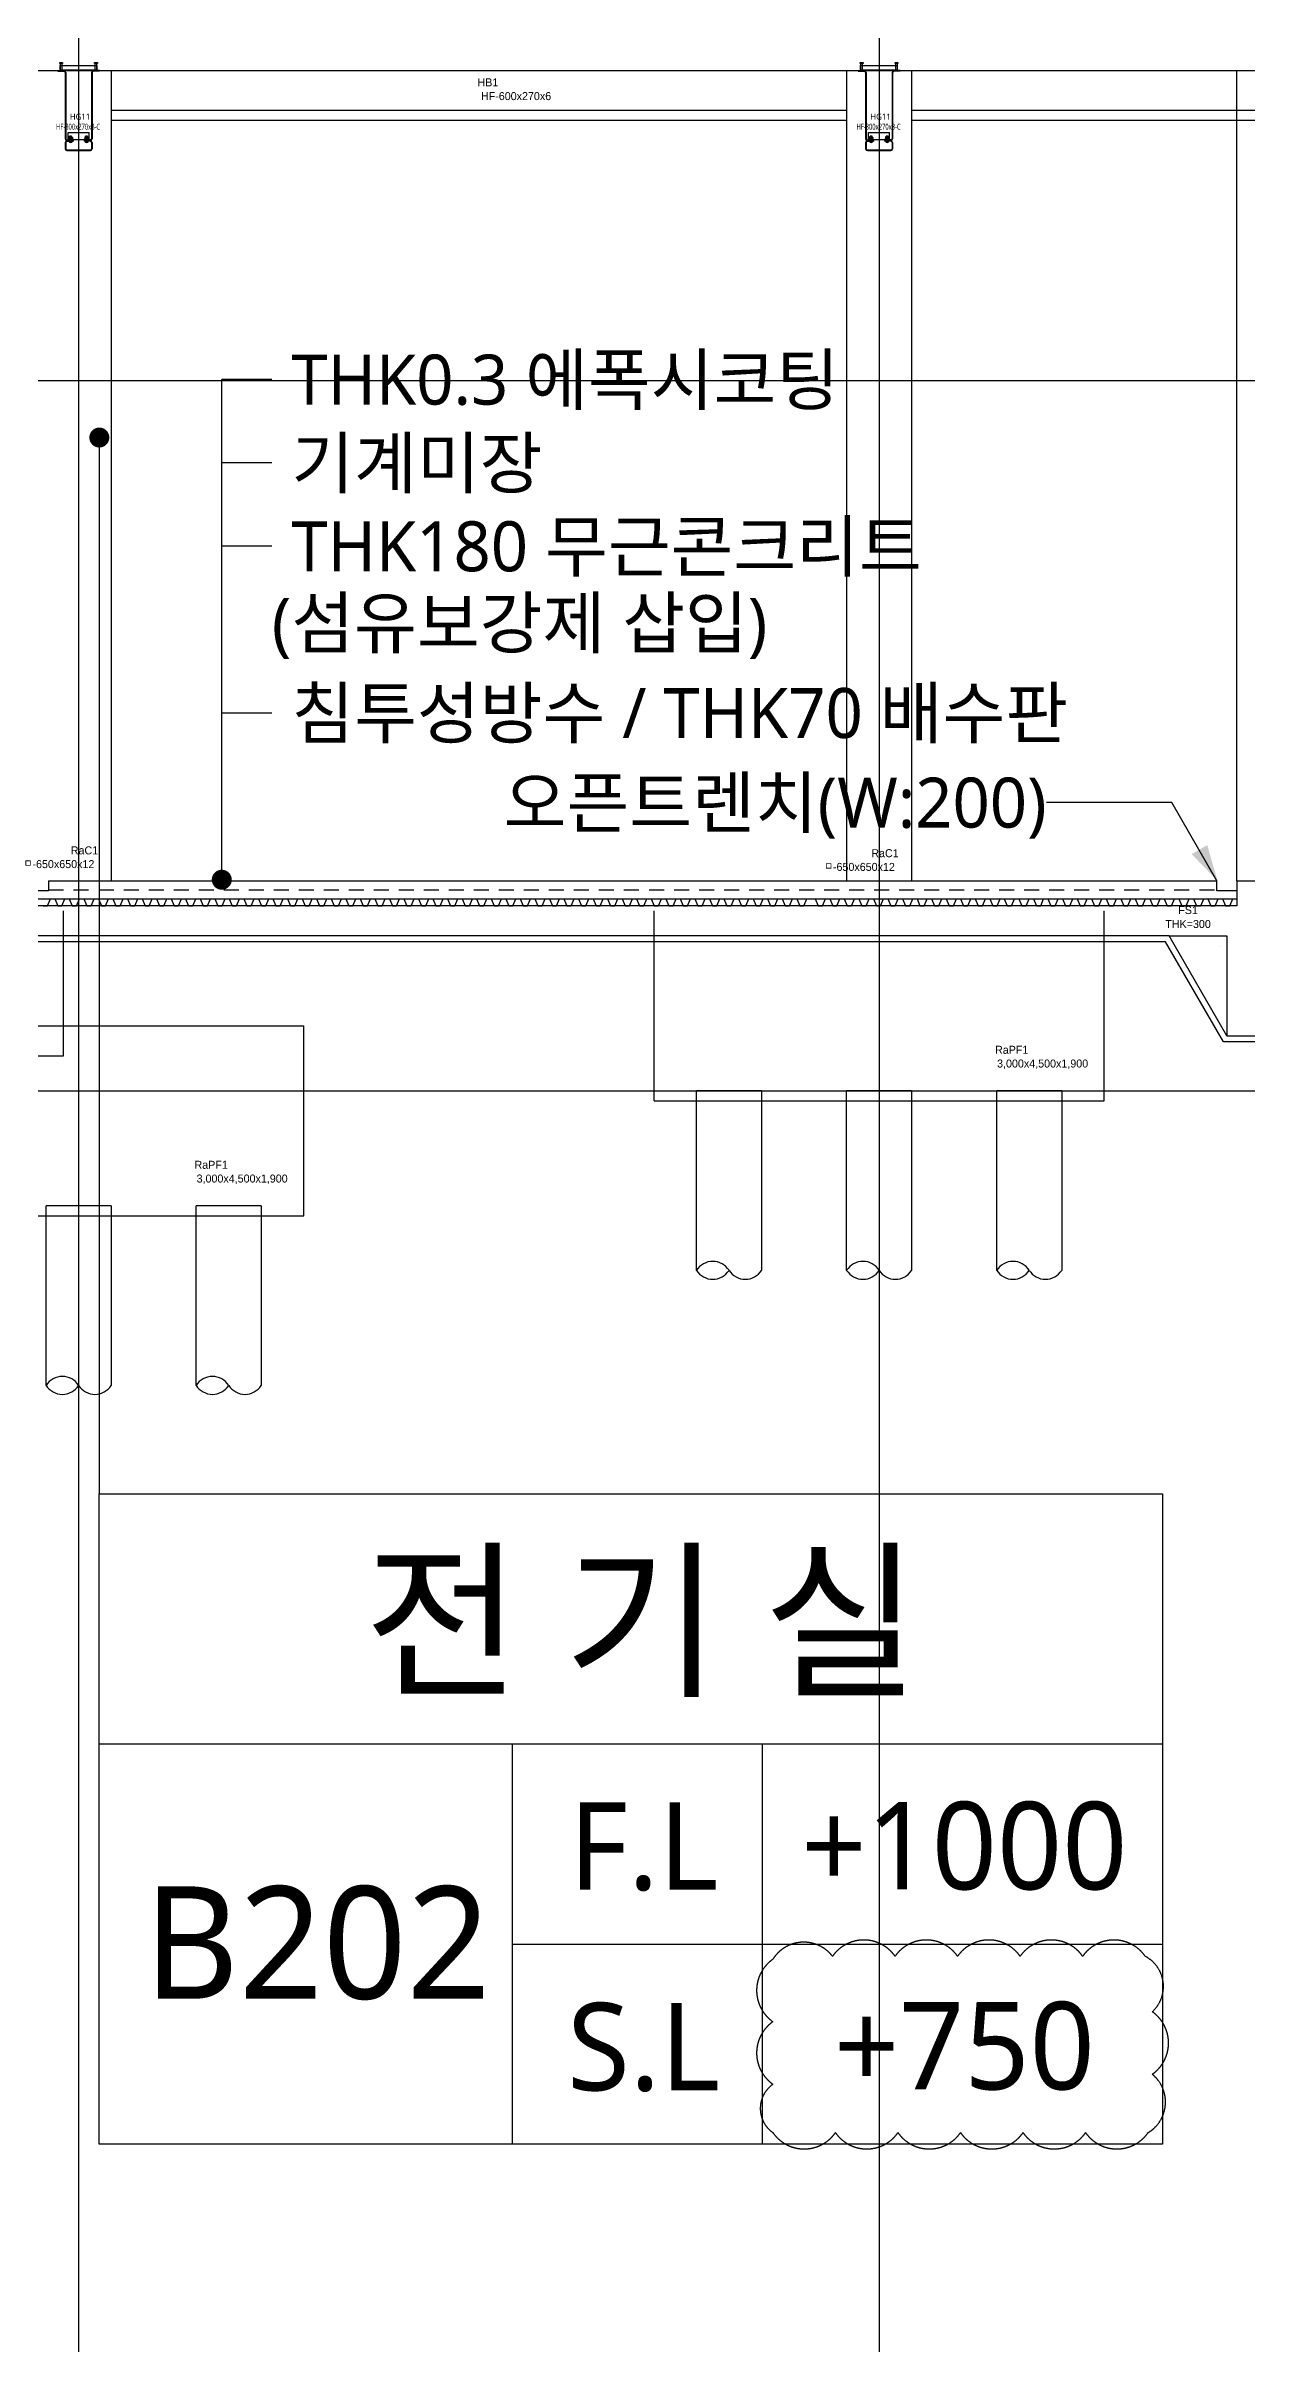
# Model space of a CAD drawing. Header units: millimetres. Extents: x 367092 to 767578, y 396038 to 811791.
# Drawn here: x 509889 to 521889, y 418444 to 441495 of the extents above; entities that cross this region are included whole.
import ezdxf
from ezdxf.enums import TextEntityAlignment as Align

# ---------------------------------------------------------------- set-up
doc = ezdxf.new("R2010")
doc.units = ezdxf.units.MM
doc.header["$LTSCALE"] = 100
doc.header["$MEASUREMENT"] = 0
doc.header["$PDSIZE"] = -10
for name, pattern in [('ACAD_ISO03W100', [30, 12, -18]), ('CENTER', [2, 1.25, -0.25, 0.25, -0.25]), ('HID', [2.5, 1.5, -1]), ('HIDDEN', [9.525, 6.35, -3.175])]:
    doc.linetypes.add(name, pattern=pattern)
doc.layers.get('0').update_dxf_attribs({"linetype": 'CONTINUOUS'})
doc.layers.get('Defpoints').update_dxf_attribs({"color": 171, "linetype": 'CONTINUOUS'})
for name, color, linetype in [('BOLT', 8, 'CONTINUOUS'), ('cen', 14, 'CONTINUOUS'), ('CEN(ST)', 1, 'CENTER'), ('CON', 2, 'CONTINUOUS'), ('ELE-6', 8, 'CONTINUOUS'), ('FIN', 8, 'CONTINUOUS'), ('FIN(패널-125글라스울)', 4, 'CONTINUOUS'), ('HF', 3, 'CONTINUOUS'), ('LED', 7, 'CONTINUOUS'), ('plate', 8, 'CONTINUOUS'), ('STUD', 6, 'CONTINUOUS'), ('TEXT(MIN)', 7, 'CONTINUOUS'), ('TEXT(실명)', 3, 'CONTINUOUS'), ('TEXT-기입', 6, 'CONTINUOUS'), ('TITLE', 7, 'CONTINUOUS'), ('wire-meshes', 1, 'CONTINUOUS'), ('배수판', 5, 'CONTINUOUS')]:
    doc.layers.add(name, color=color, linetype=linetype)
doc.layers.add('VE변경사항적용-20220616', color=10, linetype='CONTINUOUS', plot=False)
doc.styles.add('CGS', font='cgse', dxfattribs={"bigfont": 'cgs'})
doc.styles.add('나눔바른고딕', font='NanumBarunGothic.ttf')
doc.dimstyles.new('NDIM 1200', dxfattribs={"dimscale": 500, "dimtxt": 3, "dimasz": 1, "dimexe": 2, "dimexo": 2, "dimgap": 1, "dimtad": 1, "dimdec": 0, "dimdsep": 46, "dimtxsty": 'CGS', "dimblk": 'DOT0', "dimcen": 1, "dimdle": 8, "dimclrd": 2, "dimclre": 2, "dimclrt": 2, "dimadec": 0, "dimazin": 0, "dimtfac": 1, "dimtdec": 0, "dimtix": 1, "dimtmove": 2, "dimatfit": 3, "dimldrblk": 'DOT0', "dimfxl": 1, "dimtolj": 1, "dimtzin": 0, "dimlwd": -1, "dimlwe": -1, "dimarcsym": 0})

# ---------------------------------------------------------------- blocks, each defined once
blk = doc.blocks.new('A$C51E23882')
at = {"layer": 'TITLE'}
blk.add_lwpolyline([(8500, 0), (0, 0), (0, 5200), (8500, 5200)], close=True, dxfattribs=at)
for points in [[(8500, 3200), (0, 3200)], [(3300, 3200), (3300, 0)], [(5300, 3200), (5300, 0)], [(3300, 1600), (8500, 1600)]]:
    blk.add_lwpolyline(points, dxfattribs=at)
at = {"layer": 'TITLE', "style": '나눔바른고딕'}
for s, p in [('F.L', (4352, 2378)), ('S.L', (4352, 778))]:
    blk.add_text(s, height=700, dxfattribs=at).set_placement(p, align=Align.MIDDLE)
blk = doc.blocks.new('DOT0')
blk.add_line((-3, 0), (3, 0))
at = {"color": 6}
blk.add_circle((0, 0), 0.75, dxfattribs=at)
blk = doc.blocks.new('*U325')
at = {"layer": 'BOLT'}
for p, q in [((-20, 0), (20, 0)), ((-20, 0), (-20, -4)), ((-17, 18), (17, 18)), ((20, 0), (20, -4)), ((-20, -4), (20, -4)), ((-18, -19), (-18, -6)), ((-14, -4), (14, -4)), ((-14, -20), (14, -20)), ((-10, -20), (-10, -31)), ((-10, -31), (-8, -33)), ((-10, -31), (10, -31)), ((-9, -19), (-9, -6)), ((-8, -33), (8, -33)), ((10, -31), (8, -33)), ((9, -19), (9, -6)), ((10, -20), (10, -31)), ((18, -19), (18, -6))]:
    blk.add_line(p, q, dxfattribs=at)
at = {"layer": 'BOLT', "linetype": 'HIDDEN'}
for p, q in [((-10, 18), (-10, 0)), ((10, 18), (10, 0))]:
    blk.add_line(p, q, dxfattribs=at)
at = {"layer": 'BOLT'}
for centre, radius, start, end in [((0, 13), 17.6, 15.5187, 164.4813), ((-14, -11), 6.71, 47.8966, 132.1034), ((-14, -14), 6.71, 227.8966, 312.1034), ((0, -29), 24.2, 68.2132, 111.7868), ((0, 4), 24.2, 248.2132, 291.7868), ((14, -11), 6.71, 47.8966, 132.1034), ((14, -14), 6.71, 227.8966, 312.1034)]:
    blk.add_arc(centre, radius, start, end, dxfattribs=at)
at = {"layer": 'cen'}
blk.add_line((0, 36), (0, -38), dxfattribs=at)
blk = doc.blocks.new('SB16')
at = {"layer": 'STUD'}
for p, q in [((-8, 0), (-8, 70)), ((8, 0), (8, 70))]:
    blk.add_line(p, q, dxfattribs=at)
blk.add_lwpolyline([(-15, 70), (-15, 80), (14, 80), (14, 70)], close=True, dxfattribs=at)
blk = doc.blocks.new('*U327')
at = {"layer": 'Defpoints'}
blk.add_point((0, 0), dxfattribs=at)
at = {"layer": 'HF'}
for p, q in [((-209, 0), (-147, 0)), ((-209, 0), (-209, -6)), ((209, 0), (147, 0)), ((209, 0), (209, -6)), ((-209, -6), (-147, -6)), ((-135, -18), (-135, -682)), ((-129, -18), (-129, -682)), ((129, -18), (129, -682)), ((135, -18), (135, -682)), ((209, -6), (147, -6)), ((-135, -718), (-135, -782)), ((-129, -718), (-129, -782)), ((-117, -694), (-55, -694)), ((-117, -700), (-55, -700)), ((-117, -706), (-55, -706)), ((-117, -794), (117, -794)), ((-117, -800), (117, -800)), ((-55, -694), (-55, -700)), ((-55, -700), (-55, -706)), ((117, -694), (55, -694)), ((55, -694), (55, -700)), ((117, -700), (55, -700)), ((55, -700), (55, -706)), ((117, -706), (55, -706)), ((129, -718), (129, -782)), ((135, -718), (135, -782))]:
    blk.add_line(p, q, dxfattribs=at)
for centre, radius, start, end in [((-147, -18), 18, 360, 450), ((147, -18), 18, 90, 180), ((-147, -18), 12, 360, 450), ((147, -18), 12, 90, 180), ((-117, -682), 18, 180, 270), ((-117, -682), 12, 180, 270), ((117, -682), 12, 270, 360), ((117, -682), 18, 270, 360), ((-117, -718), 18, 90, 180), ((-117, -782), 18, 180, 270), ((-117, -718), 12, 90, 180), ((-117, -782), 12, 180, 270), ((117, -718), 18, 0, 90), ((117, -718), 12, 0, 90), ((117, -782), 12, 270, 360), ((117, -782), 18, 270, 360)]:
    blk.add_arc(centre, radius, start, end, dxfattribs=at)
blk = doc.blocks.new('*U326')
for p, q in [((185, 0), (185, -50)), ((-185, 0), (-185, -50)), ((-185, 0), (185, 0)), ((-185, -50), (185, -50))]:
    blk.add_line(p, q)
at = {"linetype": 'ByBlock'}
blk.add_line((-185, -6), (185, -6), dxfattribs=at)
at = {"layer": 'Defpoints'}
blk.add_point((0, -50), dxfattribs=at)
blk = doc.blocks.new('HG11-SEC')
at = {"layer": 'plate'}
for p, q in [((-105, -694), (-105, -619)), ((-105, -619), (105, -619)), ((105, -694), (105, -619))]:
    blk.add_line(p, q, dxfattribs=at)
for points in [[(-105, -688), (105, -688)], [(105, -694), (-105, -694)]]:
    blk.add_lwpolyline(points, dxfattribs=at)
at = {"layer": 'BOLT', "rotation": 180}
for p in [(-80, -688), (80, -688)]:
    blk.add_blockref('*U325', p, dxfattribs=at)
at = {"layer": 'HF'}
blk.add_blockref('*U327', (0, 0), dxfattribs=at)
at = {"layer": 'plate', "xscale": -1, "rotation": 180}
blk.add_blockref('*U326', (0, 0), dxfattribs=at)
at = {"layer": 'STUD'}
for p in [(-174, 0), (174, 0)]:
    blk.add_blockref('SB16', p, dxfattribs=at)
at = {"layer": 'Defpoints', "style": '나눔바른고딕'}
blk.add_text('HG11', height=60, dxfattribs=at).set_placement((14, -509), align=Align.BOTTOM_CENTER)
at = {"layer": 'Defpoints', "style": '나눔바른고딕', "width": 0.6}
blk.add_text('HF-800x270x8-C', height=60, dxfattribs=at).set_placement((-6, -609), align=Align.BOTTOM_CENTER)

msp = doc.modelspace()

# ---------------------------------------------------------------- linework, layer by layer
at = {"layer": 'CEN(ST)', "ltscale": 10000}
for p, q in [((510213.8, 499911.1), (510213.8, 418443.5)), ((518213.8, 499911.1), (518213.8, 418443.5)), ((385174.2, 438151), (536557.9, 438151)), ((385174.2, 431051), (536557.9, 431051))]:
    msp.add_line(p, q, dxfattribs=at)
at = {"layer": 'CON', "ltscale": 1000}
msp.add_line((423351.8, 441251), (533944.1, 441251), dxfattribs=at)
at = {"layer": 'CON', "ltscale": 0.1}
for p, q in [((521788.8, 433151), (521988.8, 433151)), ((521788.8, 433151), (521788.8, 432901)), ((521788.8, 432901), (491808.8, 432901)), ((521688.8, 432551), (521688.8, 432551))]:
    msp.add_line(p, q, dxfattribs=at)
at = {"layer": 'CON', "ltscale": 10000}
for p, q in [((521111.5, 432601), (492659.4, 432601)), ((521688.8, 431601), (521111.5, 432601)), ((521688.8, 432551), (521688.8, 432551)), ((521688.8, 432551), (521688.8, 432551)), ((521688.8, 432551), (521688.8, 432551)), ((521688.8, 432551), (521688.8, 432551))]:
    msp.add_line(p, q, dxfattribs=at)
for points in [[(521688.8, 432551), (521688.8, 432551), (521688.8, 432551), (521688.8, 432551), (521688.8, 432551)], [(521688.8, 432551), (521688.8, 432551)], [(521688.8, 432551), (521688.8, 432551), (521688.8, 432551), (521688.8, 432551)], [(521688.8, 432551), (521688.8, 432551), (521688.8, 432551), (521688.8, 432551)], [(521688.8, 431551), (521688.8, 431551), (521688.8, 431551), (521688.8, 431551), (521688.8, 431551)]]:
    msp.add_lwpolyline(points, dxfattribs=at)
at = {"layer": 'CON', "ltscale": 0.1}
msp.add_lwpolyline([(521688.8, 431601), (533944.1, 431601), (533944.1, 431601), (533944.1, 431601), (533944.1, 431601), (533944.1, 431601)], dxfattribs=at)
at = {"layer": 'ELE-6', "ltscale": 10000}
for p, q in [((510538.8, 441251), (510538.8, 433151)), ((517888.8, 441251), (517888.8, 433151)), ((518538.8, 441251), (518538.8, 433151)), ((517888.8, 440851), (510538.8, 440851)), ((525888.8, 440851), (518538.8, 440851)), ((517888.8, 440751), (510538.8, 440751)), ((525888.8, 440751), (518538.8, 440751)), ((510063.8, 431401), (510063.8, 432851)), ((515963.8, 430951), (515963.8, 432851)), ((520463.8, 430951), (520463.8, 432851)), ((507963.8, 431701), (512463.8, 431701)), ((512463.8, 429801), (512463.8, 431701)), ((452171.8, 431401), (510063.8, 431401)), ((515963.8, 430951), (520463.8, 430951)), ((516388.8, 429256.3), (516388.8, 431051)), ((517038.8, 431051), (516388.8, 431051)), ((517038.8, 431051), (517038.8, 429256.3)), ((517888.8, 429256.3), (517888.8, 431051)), ((518538.8, 431051), (517888.8, 431051)), ((518538.8, 431051), (518538.8, 429256.3)), ((519388.8, 429256.3), (519388.8, 431051)), ((520038.8, 431051), (519388.8, 431051)), ((520038.8, 431051), (520038.8, 429256.3)), ((507963.8, 429801), (512463.8, 429801)), ((509888.8, 428106.3), (509888.8, 429901)), ((510538.8, 429901), (509888.8, 429901)), ((510538.8, 429901), (510538.8, 428106.3)), ((511388.8, 428106.3), (511388.8, 429901)), ((512038.8, 429901), (511388.8, 429901)), ((512038.8, 429901), (512038.8, 428106.3))]:
    msp.add_line(p, q, dxfattribs=at)
for centre, start, end in [((516551.3, 429154.1), 32.17212, 147.82788), ((516551.3, 429358.5), 212.17212, 327.82788), ((516876.3, 429358.5), 212.17212, 327.82788), ((518051.3, 429154.1), 32.17212, 147.82788), ((518051.3, 429358.5), 212.17212, 327.82788), ((518376.3, 429358.5), 212.17212, 327.82788), ((519551.3, 429154.1), 32.17212, 147.82788), ((519551.3, 429358.5), 212.17212, 327.82788), ((519876.3, 429358.5), 212.17212, 327.82788), ((510051.3, 428004.1), 32.17212, 147.82788), ((510051.3, 428208.5), 212.17212, 327.82788), ((510376.3, 428208.5), 212.17212, 327.82788), ((511551.3, 428004.1), 32.17212, 147.82788), ((511551.3, 428208.5), 212.17212, 327.82788), ((511876.3, 428208.5), 212.17212, 327.82788)]:
    msp.add_arc(centre, 192, start, end, dxfattribs=at)
at = {"layer": 'FIN', "ltscale": 10000}
for p, q in [((521076.8, 432541), (492694, 432541)), ((521654.2, 431541), (521076.8, 432541)), ((521111.5, 432601), (521688.8, 432601)), ((521628.8, 432491), (521628.8, 432491)), ((521628.8, 432491), (521628.8, 432491)), ((521628.8, 432491), (521628.8, 432491)), ((521628.8, 432491), (521628.8, 432491)), ((521628.8, 432491), (521628.8, 432491)), ((521628.8, 432491), (521628.8, 432491)), ((521628.8, 432491), (521628.8, 432491)), ((521628.8, 432491), (521628.8, 432491)), ((521628.8, 432491), (521628.8, 432491)), ((521628.8, 432491), (521628.8, 432491)), ((521628.8, 432491), (521628.8, 432491)), ((521628.8, 432491), (521628.8, 432491)), ((521628.8, 432491), (521628.8, 432491)), ((521628.8, 432491), (521628.8, 432491)), ((521628.8, 432491), (521628.8, 432491)), ((521628.8, 432491), (521628.8, 432491)), ((521688.8, 432601), (521688.8, 431601)), ((533944.1, 431541), (521654.2, 431541)), ((521628.8, 431491), (521628.8, 431491)), ((521628.8, 431491), (521628.8, 431491)), ((521628.8, 431491), (521628.8, 431491)), ((521628.8, 431491), (521628.8, 431491))]:
    msp.add_line(p, q, dxfattribs=at)
at = {"layer": 'FIN'}
for points in [[(509913.8, 433151), (509913.8, 433051), (509713.8, 433051), (509713.8, 433151)], [(509913.8, 433151), (521588.8, 433151)], [(521788.8, 433051), (521588.8, 433051), (521588.8, 433151)], [(521788.8, 433151), (521988.8, 433151)], [(491808.8, 432971), (521788.8, 432971)]]:
    msp.add_lwpolyline(points, dxfattribs=at)
at = {"layer": 'FIN(패널-125글라스울)', "ltscale": 0.1}
msp.add_lwpolyline([(521788.8, 433151), (521788.8, 441251)], dxfattribs=at)
at = {"layer": 'LED', "ltscale": 10000}
for points in [[(512144.2, 438161.3), (511644.2, 438161.3)], [(512144.2, 437328), (511644.2, 437328)], [(512144.2, 436494.6), (511644.2, 436494.6)], [(512144.2, 434828), (511644.2, 434828)]]:
    msp.add_lwpolyline(points, dxfattribs=at)
at = {"layer": 'LED'}
msp.add_lwpolyline([(521588.8, 433151), (521137.8, 433932.2), (519887.8, 433932.2)], dxfattribs=at)
msp.add_solid([(521594.8, 433151), (521492.7, 433507.7), (521336.9, 433417.7)], dxfattribs=at)
at = {"layer": 'VE변경사항적용-20220616', "linetype": 'ACAD_ISO03W100'}
msp.add_lwpolyline([(517152, 420635.2, 0.5205671), (517777, 420635.2, 0.5205671), (518402, 420635.2, 0.5205671), (519027, 420635.2, 0.5205671), (519652, 420635.2, 0.5205671), (520277, 420635.2, 0.5205671), (520902, 420635.2, 0.5205671), (520943.3, 421219, 0.5205671), (520943.3, 421844, 0.5205671), (520872.8, 422398.5, 0.5205671), (520247.8, 422398.5, 0.5205671), (519622.8, 422398.5, 0.5205671), (518997.8, 422398.5, 0.5205671), (518372.8, 422398.5, 0.5205671), (517747.8, 422398.5, 0.5205671), (517152, 422369.3, 0.5205671), (517152, 421744.3, 0.5205671), (517152, 421119.3, 0.5205671)], format="xyb", close=True, dxfattribs=at)
at = {"layer": 'wire-meshes', "linetype": 'HID'}
msp.add_lwpolyline([(509913.8, 433061), (521588.8, 433061)], dxfattribs=at)
at = {"layer": '배수판'}
msp.add_lwpolyline([(509859.1, 432901), (509901.9, 432901), (509931.8, 432971), (509974.6, 432971), (510004.5, 432901), (510047.3, 432901), (510077.2, 432971), (510120, 432971), (510149.9, 432901), (510192.7, 432901), (510222.6, 432971), (510265.4, 432971), (510295.3, 432901), (510338.1, 432901), (510368, 432971), (510410.8, 432971), (510440.7, 432901), (510483.5, 432901), (510513.4, 432971), (510556.2, 432971), (510586.1, 432901), (510628.9, 432901), (510658.8, 432971), (510701.6, 432971), (510731.5, 432901), (510774.3, 432901), (510804.2, 432971), (510847, 432971), (510876.9, 432901), (510919.7, 432901), (510949.6, 432971), (510992.4, 432971), (511022.3, 432901), (511065.1, 432901), (511095, 432971), (511137.8, 432971), (511167.7, 432901), (511210.5, 432901), (511240.4, 432971), (511283.2, 432971), (511313.1, 432901), (511355.9, 432901), (511385.8, 432971), (511428.6, 432971), (511458.5, 432901), (511501.3, 432901), (511531.2, 432971), (511574, 432971), (511603.9, 432901), (511646.7, 432901), (511676.6, 432971), (511719.4, 432971), (511749.3, 432901), (511792.1, 432901), (511822, 432971), (511864.8, 432971), (511894.7, 432901), (511937.5, 432901), (511967.4, 432971), (512010.2, 432971), (512040.1, 432901), (512082.9, 432901), (512112.8, 432971), (512155.6, 432971), (512185.5, 432901), (512228.3, 432901), (512258.2, 432971), (512301, 432971), (512330.9, 432901), (512373.7, 432901), (512403.6, 432971), (512446.4, 432971), (512476.3, 432901), (512519, 432901), (512549, 432971), (512591.7, 432971), (512621.7, 432901), (512664.4, 432901), (512694.4, 432971), (512737.1, 432971), (512767.1, 432901), (512809.8, 432901), (512839.8, 432971), (512882.5, 432971), (512912.5, 432901), (512955.2, 432901), (512985.2, 432971), (513027.9, 432971), (513057.9, 432901), (513100.6, 432901), (513130.6, 432971), (513173.3, 432971), (513203.3, 432901), (513246, 432901), (513276, 432971), (513318.7, 432971), (513348.7, 432901), (513391.4, 432901), (513421.4, 432971), (513464.1, 432971), (513494.1, 432901), (513536.8, 432901), (513566.8, 432971), (513609.5, 432971), (513639.5, 432901), (513682.2, 432901), (513712.2, 432971), (513754.9, 432971), (513784.9, 432901), (513827.6, 432901), (513857.6, 432971), (513900.3, 432971), (513930.3, 432901), (513973, 432901), (514003, 432971), (514045.7, 432971), (514075.7, 432901), (514118.4, 432901), (514148.4, 432971), (514191.1, 432971), (514221.1, 432901), (514263.8, 432901), (514293.8, 432971), (514336.5, 432971), (514366.5, 432901), (514409.2, 432901), (514439.1, 432971), (514481.9, 432971), (514511.8, 432901), (514554.6, 432901), (514584.5, 432971), (514627.3, 432971), (514657.2, 432901), (514700, 432901), (514729.9, 432971), (514772.7, 432971), (514802.6, 432901), (514845.4, 432901), (514875.3, 432971), (514918.1, 432971), (514948, 432901), (514990.8, 432901), (515020.7, 432971), (515063.5, 432971), (515093.4, 432901), (515136.2, 432901), (515166.1, 432971), (515208.9, 432971), (515238.8, 432901), (515281.6, 432901), (515311.5, 432971), (515354.3, 432971), (515384.2, 432901), (515427, 432901), (515456.9, 432971), (515499.7, 432971), (515529.6, 432901), (515572.4, 432901), (515602.3, 432971), (515645.1, 432971), (515675, 432901), (515717.8, 432901), (515747.7, 432971), (515790.5, 432971), (515820.4, 432901), (515863.2, 432901), (515893.1, 432971), (515935.9, 432971), (515965.8, 432901), (516008.6, 432901), (516038.5, 432971), (516081.3, 432971), (516111.2, 432901), (516154, 432901), (516183.9, 432971), (516226.7, 432971), (516256.6, 432901), (516299.4, 432901), (516329.3, 432971), (516372.1, 432971), (516402, 432901), (516444.8, 432901), (516474.7, 432971), (516517.5, 432971), (516547.4, 432901), (516590.2, 432901), (516620.1, 432971), (516662.9, 432971), (516692.8, 432901), (516735.6, 432901), (516765.5, 432971), (516808.3, 432971), (516838.2, 432901), (516881, 432901), (516910.9, 432971), (516953.7, 432971), (516983.6, 432901), (517026.4, 432901), (517056.3, 432971), (517099.1, 432971), (517129, 432901), (517171.8, 432901), (517201.7, 432971), (517244.5, 432971), (517274.4, 432901), (517317.2, 432901), (517347.1, 432971), (517389.9, 432971), (517419.8, 432901), (517462.6, 432901), (517492.5, 432971), (517574.4, 432971), (517604.3, 432901), (517647.1, 432901), (517677, 432971), (517719.8, 432971), (517749.7, 432901), (517792.5, 432901), (517822.4, 432971), (517865.2, 432971), (517895.1, 432901), (517937.9, 432901), (517967.8, 432971), (518010.6, 432971), (518040.5, 432901), (518083.3, 432901), (518113.2, 432971), (518156, 432971), (518185.9, 432901), (518228.7, 432901), (518258.6, 432971), (518301.4, 432971), (518331.3, 432901), (518374.1, 432901), (518404, 432971), (518446.8, 432971), (518476.7, 432901), (518519.5, 432901), (518549.4, 432971), (518592.2, 432971), (518622.1, 432901), (518664.9, 432901), (518694.8, 432971), (518737.6, 432971), (518767.5, 432901), (518810.3, 432901), (518840.2, 432971), (518883, 432971), (518912.9, 432901), (518955.7, 432901), (518985.6, 432971), (519028.4, 432971), (519058.3, 432901), (519101.1, 432901), (519131, 432971), (519173.8, 432971), (519203.7, 432901), (519246.5, 432901), (519276.4, 432971), (519319.2, 432971), (519349.1, 432901), (519391.9, 432901), (519421.8, 432971), (519464.6, 432971), (519494.5, 432901), (519537.3, 432901), (519567.2, 432971), (519610, 432971), (519639.9, 432901), (519682.7, 432901), (519712.6, 432971), (519755.4, 432971), (519785.3, 432901), (519828.1, 432901), (519858, 432971), (519900.8, 432971), (519930.7, 432901), (519973.4, 432901), (520003.4, 432971), (520046.1, 432971), (520076.1, 432901), (520118.8, 432901), (520148.8, 432971), (520191.5, 432971), (520221.5, 432901), (520264.2, 432901), (520294.2, 432971), (520336.9, 432971), (520366.9, 432901), (520409.6, 432901), (520439.6, 432971), (520482.3, 432971), (520512.3, 432901), (520555, 432901), (520585, 432971), (520627.7, 432971), (520657.7, 432901), (520700.4, 432901), (520730.4, 432971), (520773.1, 432971), (520803.1, 432901), (520845.8, 432901), (520875.8, 432971), (520918.5, 432971), (520948.5, 432901), (520991.2, 432901), (521021.2, 432971), (521063.9, 432971), (521093.9, 432901), (521136.6, 432901), (521166.6, 432971), (521209.3, 432971), (521239.3, 432901), (521282, 432901), (521312, 432971), (521354.7, 432971), (521384.7, 432901), (521427.4, 432901), (521457.4, 432971), (521500.1, 432971), (521530.1, 432901), (521572.8, 432901), (521602.8, 432971), (521645.5, 432971), (521675.5, 432901), (521718.2, 432901), (521748.2, 432971), (521788.8, 432971)], dxfattribs=at)

# ---------------------------------------------------------------- block references
for p in [(510213.8, 441251), (518213.8, 441251)]:
    msp.add_blockref('HG11-SEC', p)
at = {"xscale": 1.25, "yscale": 1.25, "zscale": 1.25}
msp.add_blockref('A$C51E23882', (510420.3, 420520.5), dxfattribs=at)

# ---------------------------------------------------------------- texts
at = {"layer": 'Defpoints', "style": 'CGS'}
for s, p in [('HB1', (514304.1, 441069.2)), ('HF-600x270x6', (514585.3, 440931.8)), ('RaC1', (510272.2, 433390.9)), ('RaC1', (518272.2, 433362.8)), ('ㅁ-650x650x12', (510017.4, 433253.6)), ('ㅁ-650x650x12', (518017.4, 433225.5)), ('THK=300', (521301.2, 432655)), ('FS1', (521301.2, 432794)), ('RaPF1', (519538.3, 431397.2)), ('3,000x4,500x1,900', (519847.6, 431259.9)), ('RaPF1', (511538.3, 430247.2)), ('3,000x4,500x1,900', (511847.6, 430109.9))]:
    msp.add_text(s, height=80, dxfattribs=at).set_placement(p, align=Align.BOTTOM_CENTER)
at = {"layer": 'TEXT(MIN)', "style": '나눔바른고딕'}
for s, p in [('THK0.3 에폭시코팅', (512339.9, 438161.3)), ('기계미장', (512339.9, 437328)), ('THK180 무근콘크리트', (512339.9, 436494.6)), ('(섬유보강제 삽입)', (512144.2, 435729.1)), ('침투성방수 / THK70 배수판', (512339.9, 434828))]:
    msp.add_text(s, height=500, dxfattribs=at).set_placement(p, align=Align.MIDDLE_LEFT)
msp.add_text('오픈트렌치(W:200)', height=500, dxfattribs=at).set_placement((519887.8, 433932.2), align=Align.MIDDLE_RIGHT)
at = {"layer": 'TEXT(실명)', "style": '나눔바른고딕'}
msp.add_text('전 기 실', height=1250, dxfattribs=at).set_placement((515842.5, 425763.1), align=Align.MIDDLE)
at = {"layer": 'TEXT-기입', "style": '나눔바른고딕'}
for s, height, p in [('+1000', 875, (519065.5, 423505.3)), ('B202', 1125, (512596.9, 422537.1)), ('+750', 875, (519065.5, 421505.3))]:
    msp.add_text(s, height=height, dxfattribs=at).set_placement(p, align=Align.MIDDLE)

# ---------------------------------------------------------------- leaders
at = {"layer": 'LED', "ltscale": 10000}
for points in [[(511644.2, 433161.3), (511644.2, 436494.6), (511644.2, 437328), (511644.2, 438161.3), (512144.2, 438161.3)], [(510420.3, 437582.2), (510420.3, 427020.5)]]:
    msp.add_leader(points, dimstyle='NDIM 1200', override={"dimasz": 0.4, "dimtad": 0, "dimclrd": 256, "dimldrblk": 'Dot'}, dxfattribs=at)

doc.saveas('drawing.dxf')
